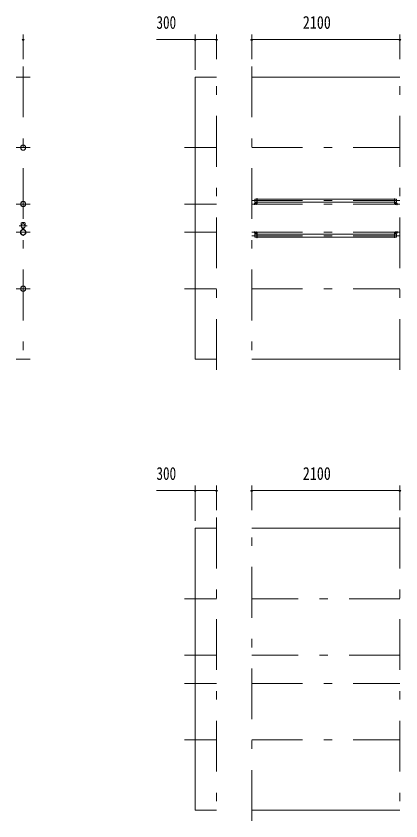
# Model space of a CAD drawing. Units: millimetres, scale not verified. Extents: x -37128 to 37128, y -14700 to 14700.
# Drawn here: x -20776 to -15324, y -10937 to 472 of the extents above; entities that cross this region are included whole.
import ezdxf
from ezdxf.enums import TextEntityAlignment as Align

# ---------------------------------------------------------------- set-up
doc = ezdxf.new("R2010")
doc.units = ezdxf.units.MM
doc.header["$LTSCALE"] = 60
doc.linetypes.add('USER3', pattern=[24, 12, -5, 2, -5])
for name, color, linetype, lineweight in [('0-2_1-0BOLD', 7, 'Continuous', 18), ('0-3_1-2CENTER', 3, 'USER3', 18), ('0-4_1-4THIN', 4, 'Continuous', 18), ('0-5_1-5DIM', 3, 'Continuous', 18)]:
    doc.layers.add(name, color=color, linetype=linetype, lineweight=lineweight)
doc.styles.add('ＭＳ ゴシック', font='')
doc.styles.get('ＭＳ ゴシック').set_extended_font_data('MS Gothic')

msp = doc.modelspace()

# ---------------------------------------------------------------- linework, layer by layer
at = {"layer": '0-2_1-0BOLD'}
for p, q in [((-20776.47, -392.46), (-20576.47, -392.46)), ((-15338.49, -392.46), (-17438.49, -392.46)), ((-15416.64, -2121.96), (-17360.34, -2121.96)), ((-17360.34, -2164.66), (-15416.64, -2164.66)), ((-17395.14, -2179.26), (-17365.54, -2179.26)), ((-17365.54, -2182.46), (-17395.14, -2182.46)), ((-15381.84, -2179.26), (-15411.44, -2179.26)), ((-15411.44, -2182.46), (-15381.84, -2182.46)), ((-20703.97, -2492.94), (-20703.97, -2463.13)), ((-20648.97, -2463.13), (-20648.97, -2492.94)), ((-20688.67, -2540.13), (-20687.67, -2539.13)), ((-20688.67, -2540.13), (-20688.67, -2544.13)), ((-20687.67, -2545.13), (-20688.67, -2544.13)), ((-20687.67, -2545.13), (-20687.67, -2539.13)), ((-20687.67, -2539.13), (-20686.57, -2539.13)), ((-20687.67, -2545.13), (-20686.57, -2545.13)), ((-20686.57, -2537.23), (-20686.07, -2536.36)), ((-20686.57, -2547.03), (-20686.57, -2537.23)), ((-20686.07, -2536.36), (-20681.57, -2536.36)), ((-20686.07, -2539.25), (-20681.57, -2539.25)), ((-20686.07, -2545.02), (-20681.57, -2545.02)), ((-20681.57, -2548.23), (-20681.57, -2536.03)), ((-20680.07, -2536.03), (-20681.57, -2536.03)), ((-20681.57, -2542.13), (-20680.07, -2540.63)), ((-20680.07, -2542.13), (-20681.57, -2543.63)), ((-20680.07, -2548.23), (-20681.57, -2548.23)), ((-20680.07, -2532.2), (-20680.07, -2551.97)), ((-20678.47, -2532.2), (-20678.47, -2551.97)), ((-20678.47, -2539.13), (-20674.47, -2539.13)), ((-20678.47, -2545.13), (-20674.47, -2545.13)), ((-20674.47, -2532.2), (-20674.47, -2551.97)), ((-20672.87, -2532.2), (-20672.87, -2551.97)), ((-20671.27, -2535.88), (-20672.87, -2535.88)), ((-20671.27, -2548.38), (-20672.87, -2548.38)), ((-20671.27, -2548.38), (-20671.27, -2535.88)), ((-20667.78, -2536.36), (-20671.27, -2536.36)), ((-20667.78, -2539.25), (-20671.27, -2539.25)), ((-20667.78, -2545.02), (-20671.27, -2545.02)), ((-20667.27, -2537.23), (-20667.78, -2536.36)), ((-20667.27, -2547.03), (-20667.27, -2537.23)), ((-17365.54, -2602.46), (-17395.14, -2602.46)), ((-17395.14, -2605.66), (-17365.54, -2605.66)), ((-17360.34, -2620.26), (-15416.64, -2620.26)), ((-15411.44, -2602.46), (-15381.84, -2602.46)), ((-15381.84, -2605.66), (-15411.44, -2605.66)), ((-15416.64, -2662.96), (-17360.34, -2662.96)), ((-20576.47, -4392.46), (-20776.47, -4392.46)), ((-18238.49, -4392.45), (-17938.49, -4392.45)), ((-17438.49, -4392.45), (-15338.49, -4392.45)), ((-17438.49, -6787.46), (-15338.49, -6787.46)), ((-17938.49, -10787.46), (-18238.49, -10787.46)), ((-15338.49, -10787.46), (-17438.49, -10787.46))]:
    msp.add_line(p, q, dxfattribs=at)
for points in [[(-17938.49, -392.46), (-18238.49, -392.46), (-18238.49, -4392.45)], [(-17363.54, -2164.66), (-17392.39, -2164.66), (-17392.39, -2121.96), (-17363.54, -2121.96)], [(-17363.54, -2177.26), (-17363.54, -2111.46), (-17360.34, -2111.46), (-17360.34, -2177.26)], [(-15413.44, -2177.26), (-15413.44, -2111.46), (-15416.64, -2111.46), (-15416.64, -2177.26)], [(-15413.44, -2164.66), (-15384.59, -2164.66), (-15384.59, -2121.96), (-15413.44, -2121.96)], [(-17397.14, -2184.46), (-17397.14, -2204.46), (-17400.34, -2204.46), (-17400.34, -2184.46)], [(-15379.84, -2184.46), (-15379.84, -2204.46), (-15376.64, -2204.46), (-15376.64, -2184.46)], [(-20686.57, -2547.03), (-20686.07, -2547.91), (-20681.57, -2547.91)], [(-20667.27, -2547.03), (-20667.78, -2547.91), (-20671.27, -2547.91)], [(-17397.14, -2600.46), (-17397.14, -2580.46), (-17400.34, -2580.46), (-17400.34, -2600.46)], [(-17363.54, -2620.26), (-17392.39, -2620.26), (-17392.39, -2662.96), (-17363.54, -2662.96)], [(-17363.54, -2607.66), (-17363.54, -2673.46), (-17360.34, -2673.46), (-17360.34, -2607.66)], [(-15413.44, -2607.66), (-15413.44, -2673.46), (-15416.64, -2673.46), (-15416.64, -2607.66)], [(-15413.44, -2620.26), (-15384.59, -2620.26), (-15384.59, -2662.96), (-15413.44, -2662.96)], [(-15379.84, -2600.46), (-15379.84, -2580.46), (-15376.64, -2580.46), (-15376.64, -2600.46)], [(-18238.49, -10787.46), (-18238.49, -6787.46), (-17938.49, -6787.46)]]:
    msp.add_lwpolyline(points, dxfattribs=at)
for centre, radius in [((-20676.47, -1392.46), 38.15), ((-20676.47, -1392.46), 35.35), ((-20676.47, -2192.46), 38.15), ((-20676.47, -2192.46), 35.35), ((-20676.47, -2471.11), 2.25), ((-20676.47, -2592.46), 38.15), ((-20676.47, -2592.46), 38.15), ((-20676.47, -2592.46), 35.35), ((-20676.47, -2592.46), 35.35), ((-20676.47, -2592.46), 35.35), ((-20676.47, -2634.46), 2.25), ((-20676.47, -3392.46), 38.15), ((-20676.47, -3392.46), 35.35)]:
    msp.add_circle(centre, radius, dxfattribs=at)
for centre, radius, start, end in [((-17395.14, -2184.46), 5.2, 90, 180), ((-17395.14, -2184.46), 2, 90, 180), ((-17365.54, -2177.26), 2, 270, 0), ((-17365.54, -2177.26), 5.2, 270, 0), ((-15411.44, -2177.26), 5.2, 180, 270), ((-15411.44, -2177.26), 2, 180, 270), ((-15381.84, -2184.46), 5.2, 0, 90), ((-15381.84, -2184.46), 2, 0, 90), ((-20676.47, -2502.46), 29.1, 95.92893, 261.20939), ((-20676.47, -2498.63), 44.9, 52.23546, 127.76454), ((-20676.47, -2502.46), 27.5, 278.79061, 261.20939), ((-20676.47, -2519.86), 44.9, 109.58864, 127.76454), ((-20676.47, -2471.11), 3.85, 321.32902, 270), ((-20676.47, -2502.46), 29.1, 278.79061, 90), ((-20676.47, -2519.86), 44.9, 52.23546, 70.41136), ((-20676.47, -2592.46), 39.75, 96.48156, 265.61812), ((-20676.47, -2592.46), 38.15, 43.27118, 125.40654), ((-20684.26, -2537.8), 2.32, 180, 218.54623), ((-20678.06, -2542.13), 8.51, 160.17088, 199.83133), ((-20684.25, -2546.46), 2.32, 141.46857, 180), ((-20681.07, -2551.97), 1, 276.48156, 0), ((-20681.07, -2532.2), 1, 0, 81.20939), ((-20681.07, -2551.97), 2.6, 276.48156, 0), ((-20681.07, -2532.2), 2.6, 0, 81.20939), ((-20676.47, -2592.46), 39.75, 270, 83.51844), ((-20671.87, -2532.2), 2.6, 98.79061, 180), ((-20671.87, -2551.97), 2.6, 180, 263.51844), ((-20671.87, -2532.2), 1, 98.79061, 180), ((-20671.87, -2551.97), 1, 180, 263.51844), ((-20669.59, -2537.8), 2.32, 321.45377, 0), ((-20669.59, -2546.46), 2.32, 0, 38.53143), ((-20675.78, -2542.13), 8.51, 340.16867, 19.82912), ((-17395.14, -2600.46), 5.2, 180, 270), ((-17395.14, -2600.46), 2, 180, 270), ((-17365.54, -2607.66), 5.2, 0, 90), ((-17365.54, -2607.66), 2, 0, 90), ((-15411.44, -2607.66), 5.2, 90, 180), ((-15411.44, -2607.66), 2, 90, 180), ((-15381.84, -2600.46), 2, 270, 0), ((-15381.84, -2600.46), 5.2, 270, 0), ((-20676.47, -2634.46), 3.85, 90, 37.92249)]:
    msp.add_arc(centre, radius, start, end, dxfattribs=at)
at = {"layer": '0-3_1-2CENTER'}
for p, q in [((-20676.47, -242.46), (-20676.47, -4542.46)), ((-17938.49, -4542.46), (-17938.49, -242.46)), ((-17438.49, -242.46), (-17438.49, -4542.46)), ((-15338.49, -4542.46), (-15338.49, -242.46)), ((-20776.47, -1392.46), (-20576.47, -1392.46)), ((-18388.49, -1392.46), (-17938.49, -1392.46)), ((-17438.49, -1392.46), (-15338.49, -1392.46)), ((-17438.49, -2143.31), (-15338.49, -2143.31)), ((-17375.34, -2201.46), (-17375.34, -2159.66)), ((-15401.64, -2201.46), (-15401.64, -2159.66)), ((-20776.47, -2192.46), (-20576.47, -2192.46)), ((-18388.49, -2192.46), (-17938.49, -2192.46)), ((-17438.49, -2192.46), (-15338.49, -2192.46)), ((-20731.47, -2502.46), (-20621.47, -2502.46)), ((-20669.62, -2471.11), (-20683.32, -2471.11)), ((-20776.47, -2592.46), (-20576.47, -2592.46)), ((-20664.27, -2542.13), (-20691.67, -2542.13)), ((-18388.49, -2592.46), (-17938.49, -2592.46)), ((-17438.49, -2592.46), (-15338.49, -2592.46)), ((-17375.34, -2583.46), (-17375.34, -2625.26)), ((-15401.64, -2583.46), (-15401.64, -2625.26)), ((-20669.62, -2634.46), (-20683.32, -2634.46)), ((-17438.49, -2641.61), (-15338.49, -2641.61)), ((-20776.47, -3392.46), (-20576.47, -3392.46)), ((-18388.49, -3392.46), (-17938.49, -3392.46)), ((-17438.49, -3392.46), (-15338.49, -3392.46)), ((-17938.49, -6637.46), (-17938.49, -10937.46)), ((-17438.49, -10937.46), (-17438.49, -6637.46)), ((-15338.49, -6637.46), (-15338.49, -10937.46)), ((-17938.49, -7787.46), (-18388.49, -7787.46)), ((-15338.49, -7787.46), (-17438.49, -7787.46)), ((-17938.49, -8587.46), (-18388.49, -8587.46)), ((-15338.49, -8587.46), (-17438.49, -8587.46)), ((-17938.49, -8987.46), (-18388.49, -8987.46)), ((-17438.49, -8987.46), (-15338.49, -8987.46)), ((-17938.49, -9787.46), (-18388.49, -9787.46)), ((-17438.49, -9787.46), (-15338.49, -9787.46))]:
    msp.add_line(p, q, dxfattribs=at)
at = {"layer": '0-4_1-4THIN'}
for p, q in [((-20686.57, -2539.93), (-20688.47, -2539.93)), ((-20686.57, -2544.33), (-20688.47, -2544.33)), ((-20674.47, -2539.93), (-20678.47, -2539.93)), ((-20674.47, -2544.33), (-20678.47, -2544.33)), ((-20676.47, -2541.45), (-20676.47, -2548.95)), ((-20676.47, -2541.45), (-20676.47, -2548.95))]:
    msp.add_line(p, q, dxfattribs=at)
at = {"layer": '0-5_1-5DIM'}
for p, q in [((-20662.47, 142.54), (-20690.47, 142.54)), ((-20676.47, -137.46), (-20676.47, 212.54)), ((-17938.49, 142.54), (-18787.99, 142.54)), ((-18224.49, 142.54), (-18252.49, 142.54)), ((-18238.49, 212.55), (-18238.49, -287.46)), ((-17924.49, 142.54), (-17952.49, 142.54)), ((-17938.49, -137.46), (-17938.49, 212.55)), ((-17424.49, 142.54), (-17452.49, 142.54)), ((-17438.49, 212.55), (-17438.49, -137.46)), ((-15338.49, 142.54), (-17438.49, 142.54)), ((-15324.49, 142.54), (-15352.49, 142.54)), ((-15338.49, -137.46), (-15338.49, 212.55)), ((-18787.99, -6252.46), (-17938.49, -6252.46)), ((-18224.49, -6252.46), (-18252.49, -6252.46)), ((-18238.49, -6682.46), (-18238.49, -6182.46)), ((-17924.49, -6252.46), (-17952.49, -6252.46)), ((-17938.49, -6182.46), (-17938.49, -6532.46)), ((-17424.49, -6252.46), (-17452.49, -6252.46)), ((-17438.49, -6532.46), (-17438.49, -6182.46)), ((-17438.49, -6252.46), (-15338.49, -6252.46)), ((-15324.49, -6252.46), (-15352.49, -6252.46)), ((-15338.49, -6182.46), (-15338.49, -6532.46))]:
    msp.add_line(p, q, dxfattribs=at)
for centre in [(-20676.47, 142.54), (-18238.49, 142.54), (-17938.49, 142.54), (-17438.49, 142.54), (-15338.49, 142.54), (-18238.49, -6252.46), (-17938.49, -6252.46), (-17438.49, -6252.46), (-15338.49, -6252.46)]:
    msp.add_arc(centre, 14, 180, 0, dxfattribs=at)

# ---------------------------------------------------------------- texts
at = {"layer": '0-5_1-5DIM', "color": 7, "style": 'ＭＳ ゴシック'}
for s, width, p in [('300', 0.75, (-18787.99, 237.41)), ('2100', 0.8, (-16713.99, 237.41)), ('300', 0.75, (-18787.99, -6157.59)), ('2100', 0.8, (-16713.99, -6157.59))]:
    msp.add_text(s, height=182.3, dxfattribs=dict(at, width=width)).set_placement(p, align=Align.BOTTOM_LEFT)

doc.saveas('drawing.dxf')
